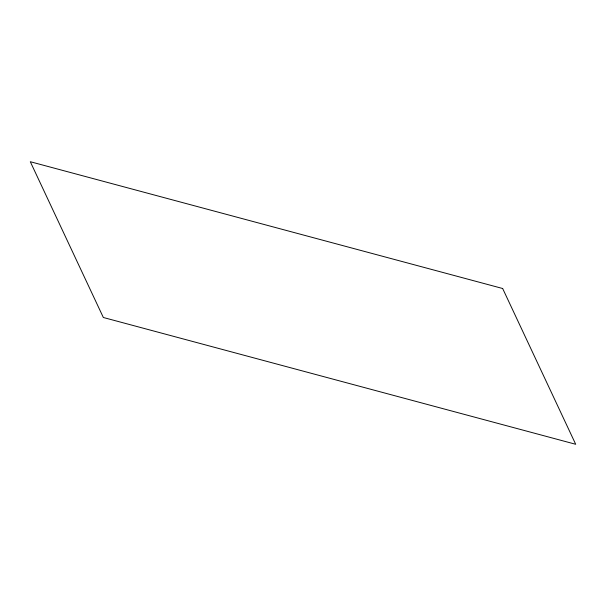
<?xml version="1.0" encoding="UTF-8"?>
<svg xmlns="http://www.w3.org/2000/svg" width="606" height="606" viewBox="0 0 606 606"><rect width="100%" height="100%" fill="white"/><g stroke="black" fill="none" stroke-linecap="round" stroke-linejoin="round"><path stroke-width="0.91" d="M502.662 288.509L30.3 161.719L103.338 317.491L575.7 444.281L502.662 288.509"/></g></svg>
